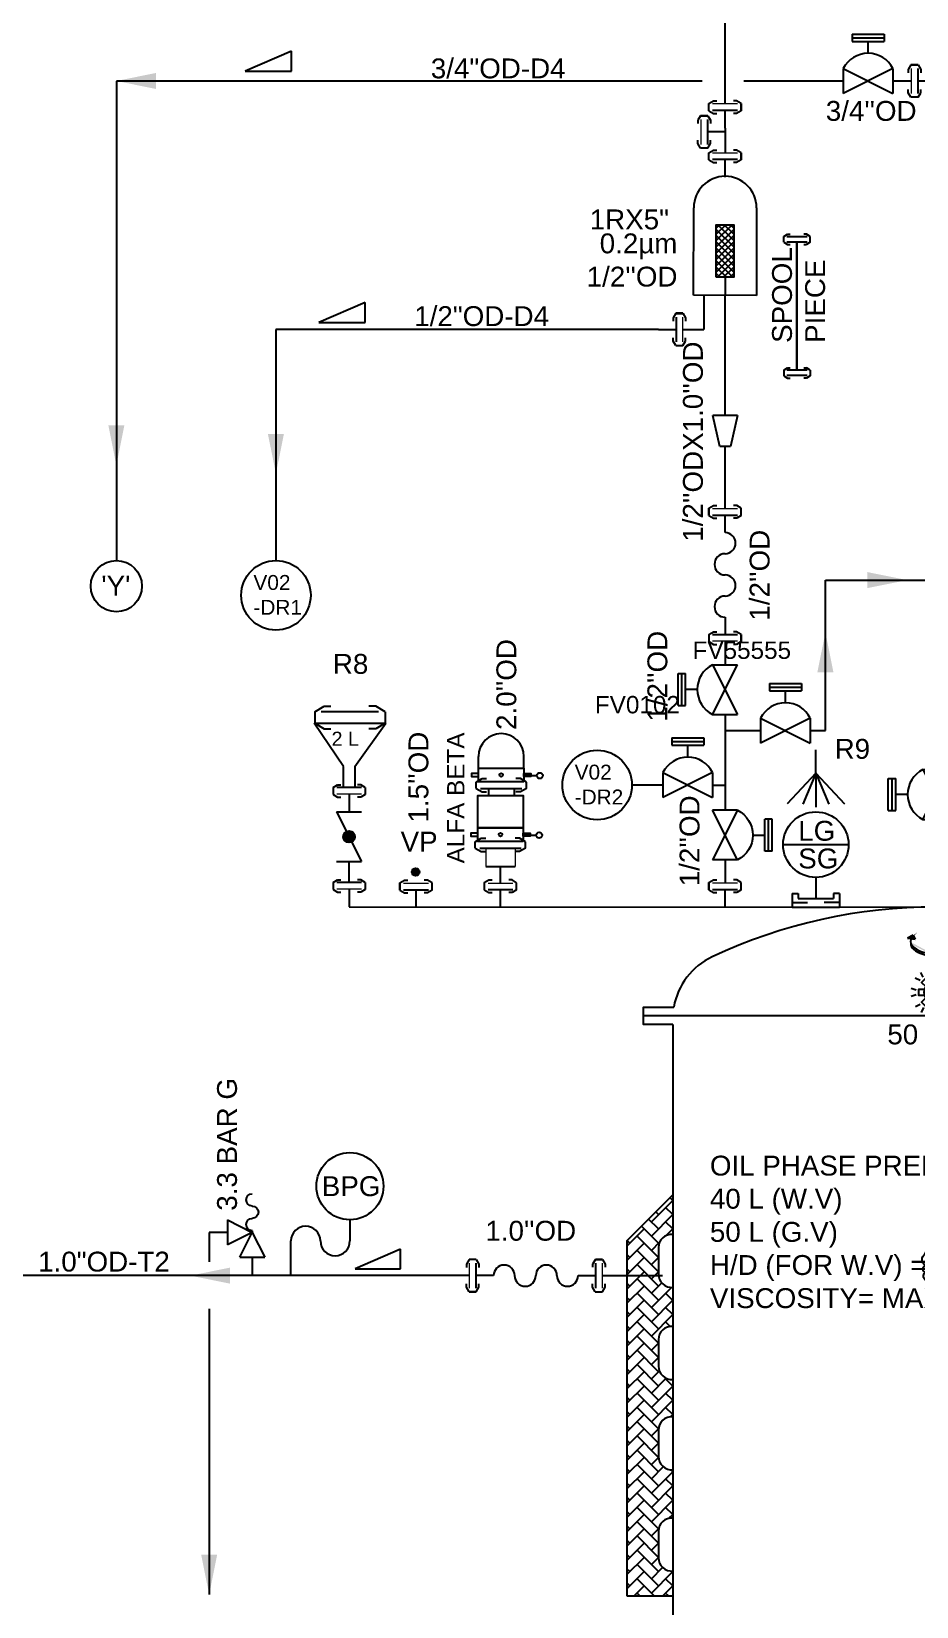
# Model space of a CAD drawing. Header units: inches. Extents: x 14435 to 21465, y 2728 to 7693.
# Drawn here: x 15383.2 to 15561.4, y 5942.3 to 6259.2 of the extents above; entities that cross this region are included whole.
import ezdxf

# ---------------------------------------------------------------- set-up
doc = ezdxf.new("R2010")
doc.units = ezdxf.units.IN
doc.header["$MEASUREMENT"] = 0
doc.linetypes.add('DASHED', pattern=[0.75, 0.5, -0.25])
doc.linetypes.add('HIDDEN', pattern=[0.375, 0.25, -0.125])
for name, color, linetype in [('3', 6, 'Continuous'), ('HATCH', 7, 'Continuous'), ('P---AGITD-TEXT-25-35', 2, 'Continuous'), ('P---PEQID-TEXT-25-35', 2, 'Continuous'), ('P---PFLGD------', 7, 'Continuous'), ('P---PFLTD------', 7, 'Continuous'), ('P---PHOSD-TEXT-25-35', 2, 'Continuous'), ('P---PLINB-CA049', 7, 'Continuous'), ('P---PLINB-CIPS055', 7, 'Continuous'), ('P---PLINB-DR-A062', 7, 'Continuous'), ('P---PLINB-DRH122', 7, 'Continuous'), ('P---PLINB-DRH124', 7, 'Continuous'), ('P---PLINB-DRH278', 7, 'Continuous'), ('P---PLINB-HCUR003', 7, 'Continuous'), ('P---PLINB-N2013', 7, 'Continuous'), ('P---PLINB-N2023', 7, 'Continuous'), ('P---PLINB-P334', 7, 'Continuous'), ('P---PLINB-TCUR086', 7, 'Continuous'), ('P---PLINB-VC024', 7, 'Continuous'), ('P---PLIND-TEXT-25-35', 7, 'Continuous'), ('P---PVLSD-TEXT-25-35', 2, 'Continuous'), ('P---STRND------', 7, 'Continuous'), ('P---TANKB-V06', 7, 'Continuous'), ('SHEET', 7, 'Continuous'), ('TEXT', 7, 'Continuous'), ('VESSEL', 7, 'Continuous')]:
    doc.layers.add(name, color=color, linetype=linetype)
doc.layers.add('Layer4', color=7, linetype='Continuous', true_color=0xffffff)
doc.layers.add('Valve', color=6, linetype='Continuous', lineweight=25)
doc.styles.add('ARIAL', font='arial.ttf', dxfattribs={"height": 4})
doc.styles.get("Standard").update_dxf_attribs({"font": 'arial.ttf'})

# ---------------------------------------------------------------- blocks, each defined once
blk = doc.blocks.new('phi_159068767281')
at = {"color": 0, "linetype": 'ByBlock'}
blk.add_line((0, 4.27), (0, 0), dxfattribs=at)
blk.add_circle((0, 11.02), 6.75, dxfattribs=at)
blk.add_text('BPG', height=4, dxfattribs=at).set_placement((-5.66, 9.02))
blk.add_attdef('PLANT_BMK', (1.38, 15.48), '', height=3.5, rotation=90)
at = {"flags": 1}
for tag in ['PHI_CONNECTIONPOINT', 'PHI_INSERTPOINT']:
    blk.add_attdef(tag, (0, 0), '', height=0.1, rotation=270, dxfattribs=at)
blk = doc.blocks.new('tfdyf')
at = {"color": 6}
for p, q in [((0, 9.02), (0, 8.7)), ((5, 8.7), (8.7, 8.7)), ((0, 3.7), (0, 0))]:
    blk.add_line(p, q, dxfattribs=at)
for centre, start, end in [((-0.03, 15.24), 271.5052, 88.4948), ((0.03, 12.75), 91.5052, 268.4948), ((-0.03, 10.26), 271.5052, 88.4948)]:
    blk.add_arc(centre, 1.25, start, end, dxfattribs=at)
at = {"layer": 'Valve', "color": 6}
for p, q in [((5, 11.2), (0, 8.7)), ((5, 11.2), (5, 6.2)), ((0, 8.7), (-2.5, 3.7)), ((0, 8.7), (5, 6.2)), ((2.5, 3.7), (0, 8.7)), ((2.5, 3.7), (-2.5, 3.7))]:
    blk.add_line(p, q, dxfattribs=at)
blk = doc.blocks.new('phi_159068774783')
blk.add_blockref('tfdyf', (0, 0))
for tag, p in [('CODE', (-13.28, 2.83)), ('DNCALC', (-13.28, -0.27))]:
    blk.add_attdef(tag, p, '', height=2.5)
at = {"flags": 1}
for tag, p, rotation in [('PHI_CONNECTIONPOINT', (0, 0.75), 270.1838), ('PHI_INSERTPOINT', (0, 0), 0)]:
    blk.add_attdef(tag, p, '', height=0.1, rotation=rotation, dxfattribs=at)
blk = doc.blocks.new('rgyjryjyfrjfhjgfgj')
at = {"color": 0, "linetype": 'ByBlock'}
for p, q in [((716.48, 396.87), (717.39, 397.41)), ((716.48, 396.87), (716.48, 395.42)), ((717.39, 397.41), (718.05, 397.41)), ((722.07, 397.41), (721.4, 397.41)), ((722.97, 396.87), (722.07, 397.41)), ((722.97, 395.42), (722.97, 396.87)), ((716.48, 395.42), (717.39, 394.88)), ((717.39, 394.88), (718.05, 394.88)), ((722.07, 394.88), (721.4, 394.88)), ((722.97, 395.42), (722.07, 394.88))]:
    blk.add_line(p, q, dxfattribs=at)
at = {"color": 6, "linetype": 'ByBlock'}
blk.add_line((719.73, 391.95), (719.73, 395.48), dxfattribs=at)
at = {"color": 1, "linetype": 'ByBlock', "lineweight": 15}
blk.add_lwpolyline([(717.23, 396.8), (722.23, 396.8)], dxfattribs=at)
at = {"color": 6, "linetype": 'ByBlock'}
blk.add_lwpolyline([(717.23, 395.48), (722.23, 395.48)], dxfattribs=at)
blk = doc.blocks.new('phi_15907460624')
at = {"color": 0, "linetype": 'ByBlock'}
blk.add_line((-3.24, 3.47), (-3.24, 4.92), dxfattribs=at)
blk.add_blockref('rgyjryjyfrjfhjgfgj', (-719.73, -391.95), dxfattribs=at)
at = {"flags": 1}
for p, rotation in [((0, 4.85), 90), ((0, 0), 270)]:
    blk.add_attdef('PHI_CONNECTIONPOINT', p, '', height=0.1, rotation=rotation, dxfattribs=at)
blk = doc.blocks.new('phi_16460453170')
at = {"color": 6}
for centre, start, end in [((2.13, 0), 0, 180), ((6.38, 0), 180, 0), ((10.64, 0), 0, 180), ((14.9, 0), 180, 0)]:
    blk.add_arc(centre, 2.13, start, end, dxfattribs=at)
at = {"color": 7}
blk.add_attdef('CODE', (2.57, 8.01), '', height=3.5, dxfattribs=at)
at = {"color": 251}
blk.add_attdef('DN', (4.94, 3.52), '', height=3.5, dxfattribs=at)
at = {"color": 251, "flags": 1}
blk.add_attdef('PHI_CONNECTIONPOINT', (0, 0), '', height=0.08, rotation=180, dxfattribs=at)
blk.add_attdef('PHI_CONNECTIONPOINT', (17.03, 0), '', height=0.08, dxfattribs=at)
blk = doc.blocks.new('phi_15908170398')
at = {"color": 0, "linetype": 'ByBlock'}
blk.add_line((-3.24, 3.47), (-3.24, 4.92), dxfattribs=at)
blk.add_blockref('rgyjryjyfrjfhjgfgj', (-719.73, -391.95), dxfattribs=at)
at = {"flags": 1}
for p, rotation in [((0, 4.85), 90), ((0, 0), 270)]:
    blk.add_attdef('PHI_CONNECTIONPOINT', p, '', height=0.1, rotation=rotation, dxfattribs=at)
blk = doc.blocks.new('vdv')
at = {"layer": 'Valve'}
for p, q in [((180.81, 66.58), (180.81, 63.12)), ((180.81, 66.58), (182.38, 66.58)), ((180.81, 64.35), (184.71, 64.35)), ((182.38, 66.58), (182.38, 65.31)), ((182.38, 65.31), (191.2, 65.31)), ((192.77, 64.35), (188.88, 64.35)), ((191.2, 66.58), (191.2, 65.31)), ((192.77, 66.58), (191.2, 66.58)), ((192.77, 66.58), (192.77, 63.12)), ((180.81, 63.12), (192.77, 63.12))]:
    blk.add_line(p, q, dxfattribs=at)
blk = doc.blocks.new('phi_15908169934')
at = {"color": 0, "linetype": 'ByBlock'}
blk.add_blockref('vdv', (-186.79, -65.31), dxfattribs=at)
for tag, p in [('MPLANT', (1.75, 10.39)), ('CODE', (4.08, 6.89)), ('DN', (5.19, 3.78))]:
    blk.add_attdef(tag, p, '', height=2.5)
at = {"flags": 1}
for p, rotation in [((0, 0, 2.5), 90), ((0, -2.19), 270)]:
    blk.add_attdef('PHI_CONNECTIONPOINT', p, '', height=0.1, rotation=rotation, dxfattribs=at)
blk.add_attdef('PHI_INSERTPOINT', (0, 0), '', height=0.1, dxfattribs=at)
blk = doc.blocks.new('jkukukj')
for p, q in [((11306.73, 557.81), (11307.47, 558.26)), ((11307.47, 558.26), (11308.01, 558.26)), ((11311.3, 558.26), (11310.75, 558.26)), ((11312.04, 557.81), (11311.3, 558.26)), ((11306.73, 556.63), (11306.73, 557.81)), ((11306.73, 556.63), (11307.47, 556.19)), ((11308.01, 556.19), (11307.47, 556.19)), ((11311.3, 556.19), (11310.75, 556.19)), ((11312.04, 556.63), (11311.3, 556.19)), ((11312.04, 556.63), (11312.04, 557.81))]:
    blk.add_line(p, q)
at = {"layer": 'SHEET', "color": 6}
blk.add_line((11309.38, 556.68), (11309.38, 553.93), dxfattribs=at)
at = {"layer": 'SHEET', "color": 1}
blk.add_lwpolyline([(11307.34, 557.76), (11311.43, 557.76)], dxfattribs=at)
at = {"layer": 'SHEET', "color": 6}
blk.add_lwpolyline([(11307.34, 556.68), (11311.43, 556.68)], dxfattribs=at)
blk = doc.blocks.new('phi_15405372636')
at = {"color": 0, "linetype": 'ByBlock'}
blk.add_blockref('jkukukj', (-11309.38, -553.93), dxfattribs=at)
at = {"flags": 1}
for p, rotation in [((0, 3.83), 90), ((0, 0), 270)]:
    blk.add_attdef('PHI_CONNECTIONPOINT', p, '', height=0.1, rotation=rotation, dxfattribs=at)
blk = doc.blocks.new('SR')
at = {"layer": '3', "color": 5, "linetype": 'Continuous'}
for p, q in [((2.64, 1.5), (2.64, 4.5)), ((2.64, 4.5), (9.64, 1.5)), ((9.64, 1.5), (2.64, 1.5))]:
    blk.add_line(p, q, dxfattribs=at)
blk = doc.blocks.new('phi_15906742612')
at = {"color": 0, "linetype": 'ByBlock'}
blk.add_line((-3.24, 3.47), (-3.24, 4.92), dxfattribs=at)
blk.add_blockref('rgyjryjyfrjfhjgfgj', (-719.73, -391.95), dxfattribs=at)
at = {"flags": 1}
for p, rotation in [((0, 4.85), 90), ((0, 0), 270)]:
    blk.add_attdef('PHI_CONNECTIONPOINT', p, '', height=0.1, rotation=rotation, dxfattribs=at)
blk = doc.blocks.new('FF')
at = {"color": 0, "linetype": 'ByBlock'}
blk.add_line((1398.67, -1123.26), (1398.67, -1125.97), dxfattribs=at)
for points in [[(1397.36, -1117.8), (1399.73, -1115.44), (1399.73, -1115.44)], [(1397.36, -1123.26), (1397.36, -1123.26), (1397.36, -1115.44), (1399.97, -1115.44), (1399.97, -1123.26), (1397.36, -1123.26)], [(1397.36, -1116.87), (1398.79, -1115.44)], [(1397.36, -1115.93), (1397.86, -1115.44)], [(1397.36, -1118.74), (1399.97, -1116.13), (1399.97, -1116.13)], [(1399.97, -1118.74), (1397.36, -1116.13), (1397.36, -1116.13)], [(1397.36, -1119.68), (1399.97, -1117.07), (1399.97, -1117.07)], [(1399.97, -1119.68), (1397.36, -1117.07), (1397.36, -1117.07)], [(1399.97, -1117.8), (1397.6, -1115.44), (1397.6, -1115.44)], [(1399.97, -1116.87), (1398.54, -1115.44)], [(1399.97, -1115.93), (1399.48, -1115.44)], [(1397.36, -1120.61), (1399.97, -1118.01), (1399.97, -1118.01)], [(1399.97, -1120.61), (1397.36, -1118.01), (1397.36, -1118.01)], [(1397.36, -1121.55), (1399.97, -1118.94), (1399.97, -1118.94)], [(1399.97, -1121.55), (1397.36, -1118.94), (1397.36, -1118.94)], [(1397.36, -1122.49), (1399.97, -1119.88), (1399.97, -1119.88)], [(1399.97, -1122.49), (1397.36, -1119.88), (1397.36, -1119.88)], [(1399.81, -1123.26), (1397.36, -1120.82), (1397.36, -1120.82)], [(1398.87, -1123.26), (1397.36, -1121.75), (1397.36, -1121.75)], [(1397.53, -1123.26), (1399.97, -1120.82), (1399.97, -1120.82)], [(1398.46, -1123.26), (1399.97, -1121.75), (1399.97, -1121.75)], [(1397.93, -1123.26), (1397.36, -1122.69), (1397.36, -1122.69)], [(1399.4, -1123.26), (1399.97, -1122.69), (1399.97, -1122.69)]]:
    blk.add_lwpolyline(points, dxfattribs=at)
blk = doc.blocks.new('phi_157113297333')
at = {"color": 0, "linetype": 'ByBlock'}
blk.add_blockref('FF', (-1398.67, 1125.97), dxfattribs=at)
for tag, p in [('USER1', (1.77, 11.66)), ('CODE', (3.14, 5.36))]:
    blk.add_attdef(tag, p, '', height=3.5)
blk = doc.blocks.new('phi_158253411749')
at = {"color": 0, "linetype": 'ByBlock'}
for p, q in [((-5.27, 0), (-5.27, 14.69)), ((5.27, 14.69), (5.27, 0)), ((5.27, 0), (-5.27, 0))]:
    blk.add_line(p, q, dxfattribs=at)
blk.add_arc((0, 14.69), 5.27, 0, 180, dxfattribs=at)
at = {"flags": 1}
for p, rotation in [((0, 19.96), 90), ((0, 0), 270), ((3.7, 0), 270)]:
    blk.add_attdef('PHI_CONNECTIONPOINT', p, '', height=0.1, rotation=rotation, dxfattribs=at)
for tag, p in [('CODE', (10.48, 12.92)), ('SIZE1_PRAJ', (9.13, 8.87)), ('USER1', (11.27, 4.28))]:
    blk.add_attdef(tag, p, '', height=3.5)
blk = doc.blocks.new('ADV')
at = {"color": 6}
blk.add_arc((1709.4, 811.99), 5.59, 26.5651, 153.4349, dxfattribs=at)
at = {"layer": 'Valve'}
for p, q in [((1706.18, 821.46), (1712.63, 821.46)), ((1706.18, 821.46), (1706.18, 819.98)), ((1712.63, 821.46), (1712.63, 819.98)), ((1706.18, 820.72), (1712.63, 820.72)), ((1706.18, 819.98), (1712.63, 819.98)), ((1709.4, 817.58), (1709.4, 819.98)), ((1704.4, 814.49), (1704.4, 809.49)), ((1714.4, 814.49), (1704.4, 809.49)), ((1704.4, 814.49), (1714.4, 809.49)), ((1714.4, 814.49), (1714.4, 809.49))]:
    blk.add_line(p, q, dxfattribs=at)
blk = doc.blocks.new('phi_159068224056')
at = {"color": 0, "linetype": 'ByBlock'}
blk.add_blockref('ADV', (-1709.4, -811.99), dxfattribs=at)
at = {"flags": 1}
blk.add_attdef('PHI_CONNECTIONPOINT', (-5, 0), '', height=0.1, rotation=180, dxfattribs=at)
for tag, p in [('PHI_INSERTPOINT', (0, 0)), ('PHI_CONNECTIONPOINT', (5, 0))]:
    blk.add_attdef(tag, p, '', height=0.1, dxfattribs=at)
at = {"color": 7}
for tag, p in [('PRJ_TAG_B', (-12.54, -6.47)), ('DNCALC', (-8.39, -11.88))]:
    blk.add_attdef(tag, p, '', height=3.5, dxfattribs=at)
blk = doc.blocks.new('A$C25422821')
at = {"color": 6}
blk.add_line((15.86, 9.01), (15.86, 3.61), dxfattribs=at)
at = {"layer": 'Valve', "color": 6}
for p, q in [((0, 12.63), (0, 0)), ((0, 12.63), (15.86, 9.01)), ((15.86, 3.61), (0, 0))]:
    blk.add_line(p, q, dxfattribs=at)
blk = doc.blocks.new('phi_16466679260')
at = {"color": 0, "linetype": 'ByBlock', "xscale": 0.3945994, "yscale": 0.3945994, "zscale": 0.3945994}
blk.add_blockref('A$C25422821', (-6.26, -2.49), dxfattribs=at)
at = {"flags": 1}
for tag in ['PHI_CONNECTIONPOINT', 'PHI_INSERTPOINT']:
    blk.add_attdef(tag, (-6.26, 0), '', height=0.1, rotation=180, dxfattribs=at)
blk.add_attdef('PHI_CONNECTIONPOINT', (0, 0), '', height=0.1, dxfattribs=at)
at = {"color": 7}
blk.add_attdef('SPECRED', (-9.78, -6.17), '', height=3.5, dxfattribs=at)
blk = doc.blocks.new('ALPHA')
for p, q in [((6980.13, -16046.33), (6980.13, -16043.97)), ((6989.3, -16046.33), (6989.3, -16043.97)), ((6989.3, -16047.84), (6991.91, -16047.84)), ((6982.18, -16050.45), (6982.18, -16051.83)), ((6987.35, -16050.45), (6987.35, -16051.82)), ((6989.15, -16059.84), (6991.75, -16059.84)), ((6981.63, -16066.1), (6987.5, -16066.1)), ((6984.57, -16069.45), (6984.57, -16066.1))]:
    blk.add_line(p, q)
at = {"color": 0, "linetype": 'ByBlock'}
for p, q in [((6979.64, -16049.13), (6980.87, -16048.4)), ((6979.64, -16050.4), (6979.64, -16049.13)), ((6980.87, -16048.4), (6981.76, -16048.4)), ((6988.57, -16048.4), (6987.67, -16048.4)), ((6989.79, -16049.13), (6988.57, -16048.4)), ((6989.79, -16050.4), (6989.79, -16049.13)), ((6979.64, -16050.4), (6980.87, -16051.13)), ((6980.87, -16051.13), (6981.76, -16051.13)), ((6988.57, -16051.13), (6987.67, -16051.13)), ((6989.79, -16050.4), (6988.57, -16051.13)), ((6979.49, -16061.14), (6980.71, -16060.41)), ((6979.49, -16062.41), (6979.49, -16061.14)), ((6979.49, -16062.41), (6980.71, -16063.14)), ((6980.71, -16060.41), (6981.61, -16060.41)), ((6988.42, -16060.41), (6987.52, -16060.41)), ((6989.64, -16061.14), (6988.42, -16060.41)), ((6989.64, -16062.41), (6988.42, -16063.14)), ((6989.64, -16062.41), (6989.64, -16061.14)), ((6980.71, -16063.14), (6981.61, -16063.14)), ((6988.42, -16063.14), (6987.52, -16063.14))]:
    blk.add_line(p, q, dxfattribs=at)
at = {"color": 0, "linetype": 'ByBlock', "lineweight": 13}
for p, q in [((6981.63, -16062.46), (6981.63, -16066.1)), ((6987.5, -16062.46), (6987.5, -16066.1))]:
    blk.add_line(p, q, dxfattribs=at)
for points in [[(6989.3, -16049.1), (6980.13, -16049.1), (6980.13, -16046.33), (6989.3, -16046.33)], [(6980.13, -16047.43), (6978.74, -16047.43), (6978.74, -16048), (6980.13, -16048)], [(6989.3, -16047.43), (6990.69, -16047.43), (6990.69, -16048), (6989.3, -16048)], [(6989.15, -16058.33), (6979.98, -16058.33), (6979.98, -16051.83), (6989.15, -16051.83)], [(6979.98, -16059.44), (6978.59, -16059.44), (6978.59, -16060), (6979.98, -16060)], [(6989.15, -16061.1), (6979.98, -16061.1), (6979.98, -16058.33), (6989.15, -16058.33)], [(6989.15, -16059.44), (6990.54, -16059.44), (6990.54, -16060), (6989.15, -16060)]]:
    blk.add_lwpolyline(points, close=True)
at = {"color": 1, "linetype": 'ByBlock', "lineweight": 15}
for points in [[(6980.55, -16049.1), (6988.89, -16049.1)], [(6980.4, -16061.1), (6988.73, -16061.1)]]:
    blk.add_lwpolyline(points, dxfattribs=at)
at = {"color": 0, "linetype": 'ByBlock', "lineweight": 13}
for points in [[(6980.55, -16050.45), (6988.89, -16050.45)], [(6980.4, -16062.46), (6988.73, -16062.46)]]:
    blk.add_lwpolyline(points, dxfattribs=at)
at = {"color": 6, "linetype": 'ByBlock'}
for points in [[(6980.55, -16050.45), (6988.89, -16050.45)], [(6980.4, -16062.46), (6988.73, -16062.46)]]:
    blk.add_lwpolyline(points, dxfattribs=at)
for centre, radius in [((6984.72, -16047.71), 0.351), ((6992.5, -16047.84), 0.596), ((6984.57, -16059.72), 0.351), ((6992.35, -16059.84), 0.596)]:
    blk.add_circle(centre, radius)
blk.add_arc((6984.72, -16043.97), 4.58, 0, 180)
at = {"layer": 'P---PLINB-CIPS055', "rotation": 359.9841269434263}
blk.add_blockref('phi_15908170398', (6984.56, -16074.3), dxfattribs=at)
blk = doc.blocks.new('2B100D4')
at = {"color": 3}
for points in [[(9.4, 37.6), (4.4, 40)], [(12.7, 40.8), (10.1, 45.8)], [(19.4, 35.2), (15, 39.5), (10.9, 35.4), (15.3, 31.1)], [(25.2, 36.8), (25.2, 48.3)], [(31.1, 35.2), (35.4, 39.5), (39.5, 35.4), (35.2, 31.1)], [(37.8, 40.8), (40.3, 45.8)], [(41.1, 37.6), (46.1, 40)], [(5.3, 27.4), (0, 29.1)], [(5.3, 22.7), (0, 20.9)], [(14, 28.1), (7.9, 28.1), (7.9, 22.3), (14, 22.3)], [(15.3, 19.4), (10.9, 15), (15, 10.9), (19.4, 15.3)], [(35.2, 19.4), (39.5, 15), (35.4, 10.9), (31.1, 15.3)], [(36.4, 28.1), (42.5, 28.1), (42.5, 22.3), (36.4, 22.3)], [(45, 29.3), (50.3, 31.1)], [(45.2, 22.7), (50.4, 20.9)], [(9.6, 12.7), (4.6, 10.1)], [(12.9, 9.4), (10.4, 4.4)], [(23.1, 5.3), (21.3, 0)], [(22.3, 14), (22.3, 7.9), (28.1, 7.9), (28.1, 14)], [(27.7, 5.3), (29.5, 0)], [(37.6, 9.4), (40, 4.4)], [(40.8, 12.7), (45.8, 10.1)]]:
    blk.add_lwpolyline(points, dxfattribs=at)
blk.add_circle((25.2, 25.2), 11.5, dxfattribs=at)
blk = doc.blocks.new('TANK_01')
at = {"ltscale": 25}
h = blk.add_hatch(color=256, dxfattribs=at)
edge = h.paths.add_edge_path()
edge.add_ellipse((-0.04, -6.8), major_axis=(-4.97, 0), ratio=0.507353, start_angle=332.6309, end_angle=349.272, ccw=False)
edge.add_line((-4.45, -5.64), (-5.61, -6.25))
edge.add_line((-5.61, -6.25), (-4.92, -6.33))
edge = h.paths.add_edge_path()
edge.add_ellipse((-0.04, -6.8), major_axis=(-4.97, 0), ratio=0.507353, start_angle=332.6309, end_angle=349.272)
edge.add_line((-4.92, -6.33), (-4.06, -6.43))
edge.add_line((-4.06, -6.43), (-4.45, -5.64))
h = blk.add_hatch(color=256, dxfattribs=at)
edge = h.paths.add_edge_path()
edge.add_ellipse((0, -7.27), major_axis=(-4.97, 0), ratio=0.507353, start_angle=356.8883, end_angle=434.5617)
edge.add_line((-1.32, -9.7), (-1.32, -9.23))
edge.add_ellipse((-0.04, -6.8), major_axis=(-4.97, 0), ratio=0.507353, start_angle=367.5865, end_angle=434.9939, ccw=False)
edge = h.paths.add_edge_path()
edge.add_ellipse((-0.04, -6.8), major_axis=(-4.97, 0), ratio=0.507353, start_angle=465.6464, end_angle=536.8883, ccw=False)
edge.add_line((1.3, -9.23), (1.3, -9.7))
edge.add_ellipse((0, -7.27), major_axis=(-4.97, 0), ratio=0.507353, start_angle=465.2137, end_angle=547.5865)
edge = h.paths.add_edge_path()
edge.add_ellipse((0, -7.27), major_axis=(-4.97, 0), ratio=0.507353, start_angle=449.8917, end_angle=465.2137)
edge.add_line((1.3, -9.7), (1.3, -9.23))
edge.add_ellipse((-0.04, -6.8), major_axis=(-4.97, 0), ratio=0.507353, start_angle=450.3087, end_angle=465.6464, ccw=False)
edge.add_line((-0.01, -9.32), (-0.01, -9.79))
edge = h.paths.add_edge_path()
edge.add_ellipse((0, -7.27), major_axis=(-4.97, 0), ratio=0.507353, start_angle=434.5617, end_angle=449.8917)
edge.add_line((-0.01, -9.79), (-0.01, -9.32))
edge.add_ellipse((-0.04, -6.8), major_axis=(-4.97, 0), ratio=0.507353, start_angle=434.9939, end_angle=450.3087, ccw=False)
edge.add_line((-1.32, -9.23), (-1.32, -9.7))
h = blk.add_hatch(color=1)
h.dxf.hatch_style = 1
h.paths.add_polyline_path([(4.37, -104.78, 0.684594), (21.94, -104.78)])
h.paths.add_polyline_path([(4.37, -97.96), (21.94, -97.96, 0.684594)])
h.paths.add_polyline_path([(22.58, -101.37, 0.092808), (21.94, -97.96), (21.94, -104.78, 0.092808)])
h.paths.add_polyline_path([(4.37, -97.96, 0.092808), (3.73, -101.37, 0.092808), (4.37, -104.78)])
for p, q in [((-4.45, -5.64), (-5.61, -6.25)), ((-5.61, -6.25), (-4.06, -6.43)), ((-4.45, -5.64), (-4.06, -6.43))]:
    blk.add_line(p, q, dxfattribs=at)
at = {"color": 8}
blk.add_line((58.83, -21.84), (-58.75, -21.84), dxfattribs=at)
at = {"color": 0, "linetype": 'ByBlock'}
blk.add_line((-52.88, -23.6), (-52.88, -184.18), dxfattribs=at)
blk.add_line((52.99, -184.18), (52.99, -23.6))
at = {"color": 7, "linetype": 'Continuous', "lineweight": 13}
blk.add_line((-58.34, -170.12), (-51.41, -172.23), dxfattribs=at)
at = {"color": 0, "linetype": 'ByBlock'}
for points in [[(-52.88, -23.6), (-58.75, -23.6), (-58.75, -20.08), (-52.68, -20.08)], [(-52.88, -23.6), (-58.75, -23.6), (-58.75, -20.08), (-52.68, -20.08)], [(52.96, -23.6), (58.83, -23.6), (58.83, -20.08), (52.79, -20.08)], [(52.96, -23.6), (58.83, -23.6), (58.83, -20.08), (52.79, -20.08)]]:
    blk.add_lwpolyline(points, dxfattribs=at)
at = {"color": 1}
blk.add_lwpolyline([(10.79, -69.05, -0.520567), (10.79, -71.2, -0.520567), (10.79, -73.83, -0.520567), (9.58, -75.03, -0.520567), (7.31, -75.03, -0.520567), (4.92, -75.03, -0.520567), (2.38, -75.03, -0.520567), (-0.09, -75.03, -0.520567), (-1.95, -75.03, -0.520567), (-2.09, -73.54, -0.520567), (-2.09, -72.08, -0.520567), (-2.09, -69.79, -0.520567), (-0.29, -69.05, -0.520567), (1.43, -69.05, -0.520567), (3.4, -69.05, -0.520567), (5.8, -69.05, -0.520567), (8.27, -69.05, -0.520567), (9.78, -69.05, -0.520567)], format="xyb", close=True, dxfattribs=at)
blk.add_circle((13.16, -101.37), 9.43, dxfattribs=at)
at = {"color": 7, "linetype": 'Continuous', "lineweight": 13}
for centre in [(-50.57, -172.49), (-13.27, -202.3)]:
    blk.add_circle(centre, 0.874, dxfattribs=at)
at = {"color": 0, "linetype": 'ByBlock'}
for centre, radius, start, end in [((0.04, -105.81), 105.87, 64.8588, 115.1413), ((-39.06, -22.5), 13.83, 115.1413, 169.9213), ((39.08, -22.57), 13.93, 10.3281, 64.7624), ((-39.04, -184.18), 13.83, 180, 244.8587), ((39.16, -184.18), 13.83, 295.1412, 0), ((0.06, -100.86), 105.87, 244.8587, 295.1412)]:
    blk.add_arc(centre, radius, start, end, dxfattribs=at)
at = {"ltscale": 25}
for centre, start_param, end_param in [((-0.04, -6.8), 5.805504, 9.90246), ((0, -7.27), 6.228876, 9.557188)]:
    blk.add_ellipse(centre, major_axis=(-4.97, 0), ratio=0.507353, start_param=start_param, end_param=end_param, dxfattribs=at)
at = {"layer": 'VESSEL', "linetype": 'Continuous', "lineweight": 13}
for p, q in [((-56.52, -146.2), (-56.15, -144.85)), ((-52.88, -145.72), (-56.15, -144.85)), ((-52.88, -147.17), (-56.52, -146.2)), ((-56.52, -152.45), (-56.15, -151.1)), ((-52.88, -151.98), (-56.15, -151.1)), ((-52.88, -153.43), (-56.52, -152.45)), ((-56.52, -159.92), (-56.15, -158.57)), ((-52.88, -160.9), (-56.52, -159.92)), ((-52.88, -159.45), (-56.15, -158.57)), ((-56.52, -171.54), (-56.15, -170.19)), ((-52.88, -171.07), (-56.15, -170.19)), ((-52.88, -172.51), (-56.52, -171.54)), ((-13.69, -200.33), (-14.97, -205.66)), ((-13.69, -200.33), (-12, -200.73)), ((-12, -200.73), (-13.23, -205.89))]:
    blk.add_line(p, q, dxfattribs=at)
at = {"color": 0, "linetype": 'ByBlock', "xscale": 0.1940370600000006, "yscale": 0.1940370600000006, "zscale": 0.1940370600000006, "rotation": 359.9751010877281}
blk.add_blockref('2B100D4', (-4.9, -22.01), dxfattribs=at)
at = {"insert": (-45.4, -49.99), "char_height": 4, "attachment_point": 1, "style": 'ARIAL'}
blk.add_mtext_dynamic_manual_height_columns('\\pxt3;OIL PHASE PREPARATION VESSEL \\P40 L (W.V)\\P\\ptz;50 L (G.V)\\PH/D (FOR W.V) =1.2:1\\PVISCOSITY= MAX UPTO 800 Cp  ', width=102.9268, gutter_width=12.5, heights=[0], dxfattribs=at)
at = {"linetype": 'HIDDEN', "insert": (7.64, -63.26, -0.47), "char_height": 4, "width": 52.0952, "attachment_point": 1}
blk.add_mtext('R9', dxfattribs=at)
blk.add_attdef('V02', (7.93, -102.97), '', height=4)
at = {"layer": 'P---AGITD-TEXT-25-35', "color": 7, "insert": (-9.67, -23.59), "char_height": 4, "width": 59.7146, "attachment_point": 1, "style": 'ARIAL'}
blk.add_mtext('50 LPM', dxfattribs=at)
at = {"layer": 'P---PEQID-TEXT-25-35', "color": 7, "char_height": 4, "width": 41.8759, "attachment_point": 1}
for insert in [(-76.91, -143.51), (-76.91, -149.76), (-76.91, -157.23)]:
    blk.add_mtext('\\A1;SPARE', dxfattribs=dict(at, insert=insert))
at = {"layer": 'P---PLIND-TEXT-25-35'}
blk.add_text('COP', height=4, rotation=90, dxfattribs=at).set_placement((48.63, -39.07))

msp = doc.modelspace()

# ---------------------------------------------------------------- hatches: boundary and pattern name
h = msp.add_hatch(color=256)
h.dxf.hatch_style = 1
h.paths.add_polyline_path([(15459.76, 6090.1, 1), (15461.32, 6090.1, 1)])
at = {"layer": 'HATCH'}
h = msp.add_hatch(color=7, dxfattribs=at)
h.dxf.hatch_style = 1
h.paths.add_polyline_path([(15446.62, 6098.24, 0.284079), (15445.97, 6097.19, 0.557537), (15447.68, 6096.14)])
h.paths.add_polyline_path([(15446.62, 6098.24), (15447.68, 6096.14, 0.284079), (15448.33, 6097.19, 0.557537)])
at = {"layer": 'P---PHOSD-TEXT-25-35'}
h = msp.add_hatch(dxfattribs=at)
h.set_pattern_fill('AR-HBONE', scale=0.02)
h.set_pattern_definition([(45, (20663.4005, 19796.1339), (0, 2.87368196), [6.096, -2.032]), (135, (20664.8373, 19797.5707), (3e-16, 2.87368196), [6.096, -2.032])])
h.paths.add_polyline_path([(15512.33, 6006.51, -0.43682), (15509.46, 6009.17), (15509.46, 6014.51, -0.436821), (15512.33, 6017.18), (15512.33, 6025.13), (15503.11, 6015.9), (15503.11, 5944.43), (15512.33, 5944.43), (15512.33, 5949.42, -0.436818), (15509.46, 5952.08), (15509.46, 5957.42, -0.436819), (15512.33, 5960.09), (15512.33, 5969.79, -0.43682), (15509.46, 5972.46), (15509.46, 5977.8, -0.436821), (15512.33, 5980.46), (15512.33, 5987.98, -0.43682), (15509.46, 5990.64), (15509.46, 5995.99, -0.436821), (15512.33, 5998.65)])

# ---------------------------------------------------------------- linework, layer by layer
at = {"color": 3}
msp.add_line((15551.67, 6249.26), (15551.67, 6249.26), dxfattribs=at)
for p, q in [((15518.61, 6206.14), (15518.61, 6199.27)), ((15514.31, 6199.27), (15518.61, 6199.27)), ((15440.26, 6122.34), (15442.13, 6123.46)), ((15440.26, 6122.34), (15440.26, 6120.03)), ((15442.13, 6123.46), (15443.51, 6123.46)), ((15452.52, 6123.46), (15451.15, 6123.46)), ((15454.4, 6122.34), (15452.52, 6123.46)), ((15454.4, 6122.34), (15454.4, 6120.03)), ((15446.01, 6111.35), (15440.12, 6120.04)), ((15440.26, 6120.03), (15442.13, 6118.91)), ((15442.13, 6118.91), (15443.51, 6118.91)), ((15448.34, 6111.35), (15454.53, 6120.04)), ((15452.52, 6118.91), (15451.15, 6118.91)), ((15454.4, 6120.03), (15452.52, 6118.91)), ((15443.93, 6107.13), (15444.84, 6107.67)), ((15444.84, 6107.67), (15445.5, 6107.67)), ((15449.51, 6107.67), (15448.85, 6107.67)), ((15450.42, 6107.13), (15449.51, 6107.67)), ((15443.93, 6107.13), (15443.93, 6105.68)), ((15443.93, 6105.68), (15444.84, 6105.14)), ((15444.84, 6105.14), (15445.5, 6105.14)), ((15449.51, 6105.14), (15448.85, 6105.14)), ((15450.42, 6105.68), (15449.51, 6105.14)), ((15450.42, 6107.13), (15450.42, 6105.68)), ((15510.36, 6107.6), (15504.11, 6107.6)), ((15520.36, 6107.6), (15522.86, 6107.6)), ((15447.17, 6087.95), (15447.17, 6092.19)), ((15443.92, 6088.01), (15444.83, 6088.55)), ((15443.92, 6088.01), (15443.92, 6086.56)), ((15443.92, 6086.56), (15444.83, 6086.02)), ((15444.83, 6088.55), (15445.49, 6088.55)), ((15444.83, 6086.02), (15445.49, 6086.02)), ((15449.5, 6088.55), (15448.84, 6088.55)), ((15449.5, 6086.02), (15448.84, 6086.02)), ((15450.41, 6088.01), (15449.5, 6088.55)), ((15450.41, 6086.56), (15449.5, 6086.02)), ((15450.41, 6088.01), (15450.41, 6086.56)), ((15447.17, 6083.07), (15653.61, 6083.01)), ((15435.42, 6008.87), (15435.42, 6015.85))]:
    msp.add_line(p, q)
at = {"color": 0, "linetype": 'ByBlock'}
for p, q in [((15541.14, 6109.98), (15541.14, 6114.66)), ((15541.14, 6109.98), (15535.37, 6103.84)), ((15541.14, 6109.98), (15538.53, 6103.77)), ((15541.14, 6109.98), (15546.9, 6103.84)), ((15541.14, 6109.98), (15541.14, 6103.11)), ((15541.14, 6109.98), (15543.75, 6103.77)), ((15534.55, 6095.61), (15547.72, 6095.61)), ((15541.14, 6089.02), (15541.14, 6084.76)), ((15503.11, 6015.9), (15512.33, 6025.13)), ((15503.11, 6015.9), (15503.11, 5944.43)), ((15509.46, 6014.51), (15509.46, 6009.17)), ((15509.46, 5995.99), (15509.46, 5990.64)), ((15509.46, 5977.8), (15509.46, 5972.46)), ((15509.46, 5957.42), (15509.46, 5952.08)), ((15503.11, 5944.43), (15512.33, 5944.43))]:
    msp.add_line(p, q, dxfattribs=at)
at = {"color": 6}
for p, q in [((15447.17, 6105.75), (15447.17, 6102.19)), ((15447.17, 6086.63), (15447.17, 6083.07))]:
    msp.add_line(p, q, dxfattribs=at)
at = {"linetype": 'DASHED', "ltscale": 15, "const_width": 0.5}
msp.add_lwpolyline([(15537.33, 6191.06), (15537.33, 6216.87)], dxfattribs=at)
at = {"color": 1}
for points in [[(15453.09, 6122.31), (15441.56, 6122.31)], [(15441.56, 6120.04), (15453.09, 6120.04)], [(15449.67, 6107.07), (15444.67, 6107.07)], [(15449.67, 6087.95), (15444.67, 6087.95)]]:
    msp.add_lwpolyline(points, dxfattribs=at)
at = {"color": 6, "lineweight": 15}
msp.add_lwpolyline([(15453.09, 6120.04), (15441.56, 6120.04)], dxfattribs=at)
at = {"color": 6, "lineweight": 13}
for points in [[(15449.67, 6105.75), (15444.67, 6105.75)], [(15449.67, 6086.63), (15444.67, 6086.63)]]:
    msp.add_lwpolyline(points, dxfattribs=at)
at = {"color": 0, "linetype": 'ByBlock'}
for centre, radius in [((15400.29, 6147.62), 5.16), ((15432.42, 6145.78), 7), ((15497.11, 6107.6), 7), ((15541.14, 6095.61), 6.59)]:
    msp.add_circle(centre, radius, dxfattribs=at)
for centre, radius in [((15447.15, 6097.19), 1.18), ((15460.54, 6090.1), 0.778)]:
    msp.add_circle(centre, radius)
for centre, start, end in [((15438.4, 6015.85), 0, 180), ((15444.35, 6015.85), 180, 0)]:
    msp.add_arc(centre, 2.97, start, end)
for centre, start, end in [((15512.13, 6014.51), 85.6131, 180), ((15512.13, 6009.17), 180, 274.3867), ((15512.13, 5995.99), 85.6131, 180), ((15512.13, 5990.64), 180, 274.3867), ((15512.13, 5977.8), 85.6131, 180), ((15512.13, 5972.46), 180, 274.3867), ((15512.13, 5957.42), 85.6131, 180), ((15512.13, 5952.08), 180, 274.3867)]:
    msp.add_arc(centre, 2.67, start, end, dxfattribs=at)
at = {"layer": 'P---PLINB-CA049', "color": 152, "linetype": 'Continuous', "ltscale": 0.1}
for p, q in [((15522.86, 6244.66), (15522.86, 6276.83)), ((15522.86, 6181.98), (15522.86, 6206.14)), ((15522.86, 6163.25), (15522.86, 6175.72)), ((15543.07, 6118.55), (15543.07, 6148.84)), ((15543.07, 6148.84), (15565.21, 6148.84)), ((15522.86, 6136.52), (15522.86, 6131.81)), ((15522.86, 6121.81), (15522.86, 6102.52)), ((15522.86, 6118.55), (15530.03, 6118.55)), ((15540.03, 6118.55), (15543.07, 6118.55)), ((15522.86, 6092.52), (15522.86, 6087.91))]:
    msp.add_line(p, q, dxfattribs=at)
msp.add_lwpolyline([(15522.86, 6239.8), (15522.86, 6234.78)], dxfattribs=at)
for points in [[(15551.54, 6150.45), (15559.54, 6148.84), (15551.54, 6147.23)], [(15541.46, 6130.31), (15543.07, 6138.31), (15544.68, 6130.31)]]:
    msp.add_solid(points, dxfattribs=at)
at = {"layer": 'P---PLINB-DR-A062', "color": 7, "linetype": 'Continuous', "ltscale": 0.1}
for points in [[(15418.96, 6017.57), (15418.97, 6011.68)], [(15418.97, 6002.16), (15418.98, 5944.7)]]:
    msp.add_lwpolyline(points, dxfattribs=at)
at = {"layer": 'P---PLINB-DRH124', "color": 7, "linetype": 'Continuous', "ltscale": 0.1}
msp.add_line((15509.46, 6199.28), (15432.42, 6199.27), dxfattribs=at)
msp.add_lwpolyline([(15432.42, 6199.27), (15432.42, 6152.78)], dxfattribs=at)
for points in [[(15430.8, 6178.26), (15432.42, 6170.26), (15434.03, 6178.26)], [(15417.37, 5952.7), (15418.98, 5944.7), (15420.59, 5952.7)]]:
    msp.add_solid(points, dxfattribs=at)
at = {"layer": 'P---PLINB-P334', "color": 62, "linetype": 'Continuous', "ltscale": 0.1}
for p, q in [((15518.27, 6249.26), (15400.29, 6249.26)), ((15400.29, 6249.26), (15400.29, 6152.78)), ((15546.67, 6249.26), (15526.64, 6249.26)), ((15560.35, 6249.26), (15556.67, 6249.26))]:
    msp.add_line(p, q, dxfattribs=at)
for points in [[(15408.29, 6250.9), (15400.29, 6249.28), (15408.29, 6247.67)], [(15398.68, 6179.95), (15400.29, 6171.95), (15401.9, 6179.95)]]:
    msp.add_solid(points, dxfattribs=at)
at = {"layer": 'P---PLINB-TCUR086', "color": 5, "linetype": 'Continuous', "ltscale": 0.1}
msp.add_line((15498.12, 6008.87), (15510.26, 6008.87), dxfattribs=at)
msp.add_lwpolyline([(15471.39, 6008.87), (15298.49, 6008.87)], dxfattribs=at)
msp.add_solid([(15423.18, 6010.48), (15415.18, 6008.87), (15423.18, 6007.26)], dxfattribs=at)
at = {"layer": 'TEXT', "color": 7}
msp.add_line((15440.12, 6120.04), (15454.53, 6120.04), dxfattribs=at)
msp.add_lwpolyline([(15448.34, 6111.35), (15448.34, 6107.07), (15446.01, 6107.07), (15446.01, 6111.35)], dxfattribs=at)
at = {"layer": 'Valve'}
for p, q in [((15444.65, 6102.19), (15449.65, 6102.19)), ((15444.65, 6102.19), (15449.65, 6092.19)), ((15444.65, 6092.19), (15449.65, 6092.19))]:
    msp.add_line(p, q, dxfattribs=at)

# ---------------------------------------------------------------- block references
at = {"color": 9}
for p, xscale, yscale, zscale in [((15439.08, 6249.25), -1.33333333333341, 1.33333333333341, 1.33333333333341), ((15453.92, 6198.7), -1.33333333333341, 1.33333333333341, 1.33333333333341), ((15460.97, 6008.29), -1.307762109735812, 1.307762109735812, 1.307762109735812)]:
    msp.add_blockref('SR', p, dxfattribs=dict(at, xscale=xscale, yscale=yscale, zscale=zscale))
at = {"linetype": 'DASHED', "ltscale": 15, "extrusion": (2.37794e-29, 1.22465e-16, -1), "xscale": -1, "rotation": 180}
msp.add_blockref('phi_15405372636', (-15537.33, 6193.81), dxfattribs=at)
at = {"color": 92, "lineweight": 13}
msp.add_blockref('ALPHA', (8493.07, 22157.33), dxfattribs=at)
msp.add_blockref('TANK_01', (15565.21, 6083)).add_auto_attribs({'V02': 'Device Tag'})
at = {"layer": 'P---PFLGD------', "xscale": 0.8, "yscale": 0.8, "zscale": 0.8}
msp.add_blockref('phi_15908169934', (15541.14, 6084.76), dxfattribs=at)
at = {"layer": 'P---PFLTD------', "xscale": 1.350000000000063, "yscale": 1.350000000000063, "zscale": 1.350000000000063}
msp.add_blockref('phi_157113297333', (15522.86, 6206.14), dxfattribs=at)
at = {"layer": 'P---PLINB-CIPS055'}
for p, rotation in [((15522.86, 6158.4), 359.9841269434263), ((15460.63, 6083), 359.9841269434263), ((15522.86, 6083.06), 359.9841269434263), ((15493.27, 6008.87), 269.9841269434263)]:
    msp.add_blockref('phi_15908170398', p, dxfattribs=dict(at, rotation=rotation))
at = {"layer": 'P---PLINB-DRH122', "rotation": 269.966386468376}
msp.add_blockref('phi_15907460624', (15509.46, 6199.28), dxfattribs=at)
at = {"layer": 'P---PLINB-DRH278', "rotation": 270}
msp.add_blockref('phi_16466679260', (15522.86, 6175.72), dxfattribs=at)
at = {"layer": 'P---PLINB-HCUR003', "xscale": -1, "rotation": 90}
msp.add_blockref('phi_15906742612', (15565.21, 6249.26), dxfattribs=at)
at = {"layer": 'P---PLINB-HCUR003', "rotation": 90.00000000000001}
msp.add_blockref('phi_16460453170', (15522.86, 6141.37), dxfattribs=at)
at = {"layer": 'P---PLINB-HCUR003'}
msp.add_blockref('phi_16460453170', (15476.24, 6008.87), dxfattribs=at)
at = {"layer": 'P---PLINB-N2013', "xscale": -1}
for p in [(15522.86, 6239.8), (15522.86, 6229.92)]:
    msp.add_blockref('phi_15907460624', p, dxfattribs=at)
at = {"layer": 'P---PLINB-N2013', "xscale": -1, "rotation": 90}
msp.add_blockref('phi_15907460624', (15522.86, 6239.03), dxfattribs=at)
at = {"layer": 'P---PLINB-N2023'}
for p, rotation in [((15522.86, 6141.37), 180), ((15476.24, 6008.87), 89.99999999999999)]:
    msp.add_blockref('phi_15907460624', p, dxfattribs=dict(at, rotation=rotation))
at = {"layer": 'P---PLINB-VC024', "extrusion": (2.37794e-29, -1.22465e-16, -1)}
msp.add_blockref('phi_15405372636', (-15537.33, 6214.12), dxfattribs=at)
at = {"layer": 'P---STRND------', "xscale": 1.200000000000019, "yscale": 1.200000000000019, "zscale": 1.200000000000019, "rotation": 359.9601617403183}
msp.add_blockref('phi_158253411749', (15522.86, 6206.14), dxfattribs=at)
at = {"layer": 'P---STRND------'}
msp.add_blockref('phi_159068767281', (15447.32, 6015.85), dxfattribs=at)
at = {"layer": 'P---STRND------', "xscale": -1}
msp.add_blockref('phi_159068774783', (15427.66, 6008.87), dxfattribs=at)
at = {"layer": 'P---TANKB-V06'}
msp.add_blockref('phi_159068224056', (15551.67, 6249.26), dxfattribs=at)
ref = msp.add_blockref('phi_159068224056', (15535.03, 6118.55), dxfattribs=at)
ref.add_attrib('PRJ_TAG_B', 'FV55555', (15516.32, 6132.98), dxfattribs={"layer": 'P---PVLSD-TEXT-25-35', "color": 7, "height": 3.5})
at = {"layer": 'P---TANKB-V06', "rotation": 90}
for p in [(15522.86, 6126.81), (15565.21, 6105.69)]:
    msp.add_blockref('phi_159068224056', p, dxfattribs=at)
at = {"layer": 'P---TANKB-V06'}
ref = msp.add_blockref('phi_159068224056', (15515.36, 6107.6), dxfattribs=at)
ref.add_attrib('PRJ_TAG_B', 'FV0102', (15496.65, 6122.02), dxfattribs={"layer": 'P---PVLSD-TEXT-25-35', "color": 7, "height": 3.5})
at = {"layer": 'P---TANKB-V06', "xscale": -1, "rotation": 270}
msp.add_blockref('phi_159068224056', (15522.86, 6097.52), dxfattribs=at)

# ---------------------------------------------------------------- texts
at = {"color": 1, "linetype": 'ByBlock'}
msp.add_text("'Y'", height=4, dxfattribs=at).set_placement((15397.26, 6145.73))
at = {"color": 0, "linetype": 'ByBlock'}
for s, p in [('LG', (15537.6, 6096.39)), ('SG', (15537.6, 6090.82))]:
    msp.add_text(s, height=4, dxfattribs=at).set_placement(p)
at = {"color": 1, "attachment_point": 1}
for s, width, insert, char_height in [('V02 -DR1', 12.2734, (15427.89, 6149.86), 3), ('V02 -DR2', 12.2734, (15492.58, 6111.69), 3), ('VP', 34.1677, (15457.53, 6098.21), 4)]:
    msp.add_mtext_dynamic_manual_height_columns(s, width=width, gutter_width=12.5, heights=[0], dxfattribs=dict(at, insert=insert, char_height=char_height))
at = {"linetype": 'HIDDEN', "char_height": 4, "width": 52.0952, "attachment_point": 1}
for s, insert in [('R8', (15443.89, 6133.98)), ('R9', (15544.93, 6116.88))]:
    msp.add_mtext(s, dxfattribs=dict(at, insert=insert))
at = {"lineweight": 13, "insert": (15443.63, 6118.33), "char_height": 2.83, "attachment_point": 1}
msp.add_mtext_dynamic_manual_height_columns('2 L', width=10.2438, gutter_width=0.269, heights=[0], dxfattribs=at)
at = {"lineweight": 0, "insert": (15470.38, 6091.82), "char_height": 3.5, "width": 29.7072, "attachment_point": 7, "rotation": 90}
msp.add_mtext('ALFA BETA', dxfattribs=at)
at = {"layer": 'Layer4', "color": 7, "style": 'ARIAL'}
for s, p in [('1RX5" ', (15495.61, 6219.42)), ('0.2µm', (15497.62, 6214.6))]:
    msp.add_text(s, height=4, dxfattribs=at).set_placement(p)
at = {"layer": 'Layer4', "color": 7, "char_height": 4, "attachment_point": 1, "style": 'ARIAL'}
for s, insert in [('3/4"OD-D4', (15463.61, 6253.81)), ('1/2"OD-D4', (15460.28, 6203.96)), ('1.0"OD-T2', (15384.54, 6013.69))]:
    msp.add_mtext_dynamic_manual_height_columns(s, width=41.8058, gutter_width=12.5, heights=[0], dxfattribs=dict(at, insert=insert))
at = {"layer": 'P---PLIND-TEXT-25-35'}
for s, p in [("3/4''OD", (15543.15, 6241.26)), ("1/2''OD", (15495, 6207.91)), ("1.0''OD", (15474.6, 6015.9))]:
    msp.add_text(s, height=4, dxfattribs=at).set_placement(p)
for s, p in [("1/2''ODX1.0''OD", (15518.39, 6156.56)), ("1/2''OD", (15531.82, 6140.68)), ("2.0''OD", (15480.82, 6118.69)), ("1/2''OD", (15511.23, 6120.35)), ("1.5''OD", (15463.11, 6100.05)), ("1/2''OD", (15517.71, 6087.23)), ('3.3 BAR G', (15424.57, 6021.93))]:
    msp.add_text(s, height=4, rotation=90, dxfattribs=at).set_placement(p)
at = {"layer": 'P---PLIND-TEXT-25-35', "insert": (15532.33, 6196.57), "char_height": 4, "attachment_point": 1, "rotation": 90}
msp.add_mtext_dynamic_manual_height_columns('SPOOL\\PPIECE', width=21.7116, gutter_width=0.5, heights=[0], dxfattribs=at)

doc.saveas('drawing.dxf')
